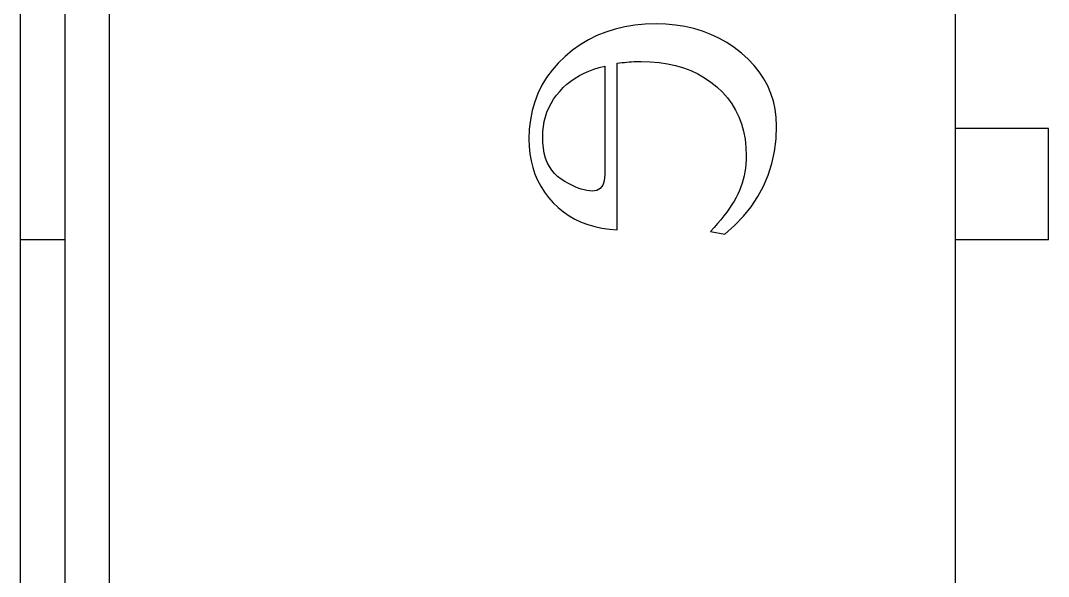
# Model space of a CAD drawing. Header units: millimetres. Extents: x -105 to 105, y -148 to 148.
# Drawn here: x -12.57 to -7.951, y 41.945 to 44.442 of the extents above; entities that cross this region are included whole.
import ezdxf

# ---------------------------------------------------------------- set-up
doc = ezdxf.new("R2010")
doc.units = ezdxf.units.MM
doc.layers.get('0').update_dxf_attribs({"lineweight": 18})

msp = doc.modelspace()

# ---------------------------------------------------------------- linework, layer by layer
at = {"color": 7, "lineweight": 30, "ltscale": 0.365}
for p, q in [((-12.3698, 39.6572), (-12.3698, 54.2572)), ((-12.1698, 39.6572), (-12.1698, 54.2572))]:
    msp.add_line(p, q, dxfattribs=at)
at = {"color": 7, "lineweight": 30, "ltscale": 0.36}
msp.add_line((-12.5698, 39.7572), (-12.5698, 54.1572), dxfattribs=at)
at = {"color": 7, "lineweight": 30, "ltscale": 0.3}
msp.add_line((-8.3698, 52.9572), (-8.3698, 40.9572), dxfattribs=at)
at = {"color": 7, "lineweight": 30, "ltscale": 0.001094}
msp.add_line((-9.8978, 44.4039), (-9.9395, 44.3908), dxfattribs=at)
at = {"color": 7, "lineweight": 30, "ltscale": 0.001115}
msp.add_line((-9.8544, 44.4142), (-9.8978, 44.4039), dxfattribs=at)
at = {"color": 7, "lineweight": 30, "ltscale": 0.001143}
msp.add_line((-9.8092, 44.4215), (-9.8544, 44.4142), dxfattribs=at)
at = {"color": 7, "lineweight": 30, "ltscale": 0.001175}
msp.add_line((-9.7624, 44.4259), (-9.8092, 44.4215), dxfattribs=at)
at = {"color": 7, "lineweight": 30, "ltscale": 0.001213}
msp.add_line((-9.7139, 44.4273), (-9.7624, 44.4259), dxfattribs=at)
at = {"color": 7, "lineweight": 30, "ltscale": 0.00111}
msp.add_line((-9.6696, 44.426), (-9.7139, 44.4273), dxfattribs=at)
at = {"color": 7, "lineweight": 30, "ltscale": 0.001081}
msp.add_line((-9.6265, 44.4221), (-9.6696, 44.426), dxfattribs=at)
at = {"color": 7, "lineweight": 30, "ltscale": 0.001055}
msp.add_line((-9.5848, 44.4155), (-9.6265, 44.4221), dxfattribs=at)
at = {"color": 7, "lineweight": 30, "ltscale": 0.001035}
msp.add_line((-9.5444, 44.4063), (-9.5848, 44.4155), dxfattribs=at)
at = {"color": 7, "lineweight": 30, "ltscale": 0.001019}
msp.add_line((-9.5054, 44.3945), (-9.5444, 44.4063), dxfattribs=at)
at = {"color": 7, "lineweight": 30, "ltscale": 0.001009}
for p, q in [((-9.4677, 44.38), (-9.5054, 44.3945)), ((-9.3004, 44.269), (-9.3304, 44.2959))]:
    msp.add_line(p, q, dxfattribs=at)
at = {"color": 7, "lineweight": 30, "ltscale": 0.001068}
msp.add_line((-10.0179, 44.3557), (-10.0546, 44.3338), dxfattribs=at)
at = {"color": 7, "lineweight": 30, "ltscale": 0.00107}
msp.add_line((-9.9796, 44.3747), (-10.0179, 44.3557), dxfattribs=at)
at = {"color": 7, "lineweight": 30, "ltscale": 0.001079}
msp.add_line((-9.9395, 44.3908), (-9.9796, 44.3747), dxfattribs=at)
at = {"color": 7, "lineweight": 30, "ltscale": 0.001004}
for p, q in [((-9.4314, 44.3629), (-9.4677, 44.38)), ((-9.3964, 44.3432), (-9.4314, 44.3629))]:
    msp.add_line(p, q, dxfattribs=at)
at = {"color": 7, "lineweight": 30, "ltscale": 0.001084}
msp.add_line((-10.0896, 44.3089), (-10.1229, 44.2812), dxfattribs=at)
at = {"color": 7, "lineweight": 30, "ltscale": 0.001072}
msp.add_line((-10.0546, 44.3338), (-10.0896, 44.3089), dxfattribs=at)
at = {"color": 7, "lineweight": 30, "ltscale": 0.00101}
msp.add_line((-9.3628, 44.3209), (-9.3964, 44.3432), dxfattribs=at)
at = {"color": 7, "lineweight": 30, "ltscale": 0.001021}
msp.add_line((-9.3304, 44.2959), (-9.3628, 44.3209), dxfattribs=at)
at = {"color": 7, "lineweight": 30, "ltscale": 0.001076}
msp.add_line((-10.1229, 44.2812), (-10.1537, 44.2511), dxfattribs=at)
at = {"color": 7, "lineweight": 30, "ltscale": 0.000269984}
msp.add_line((-9.8775, 44.2519), (-9.8668, 44.2532), dxfattribs=at)
at = {"color": 7, "lineweight": 30, "ltscale": 0.000270219}
msp.add_line((-9.8668, 44.2532), (-9.856, 44.2544), dxfattribs=at)
at = {"color": 7, "lineweight": 30, "ltscale": 0.000269064}
msp.add_line((-9.856, 44.2544), (-9.8453, 44.2555), dxfattribs=at)
at = {"color": 7, "lineweight": 30, "ltscale": 0.000269465}
msp.add_line((-9.8453, 44.2555), (-9.8346, 44.2564), dxfattribs=at)
at = {"color": 7, "lineweight": 30, "ltscale": 0.000268417}
msp.add_line((-9.8346, 44.2564), (-9.8239, 44.2571), dxfattribs=at)
at = {"color": 7, "lineweight": 30, "ltscale": 0.000268915}
msp.add_line((-9.8239, 44.2571), (-9.8131, 44.2576), dxfattribs=at)
at = {"color": 7, "lineweight": 30, "ltscale": 0.000267982}
msp.add_line((-9.8131, 44.2576), (-9.8024, 44.2581), dxfattribs=at)
at = {"color": 7, "lineweight": 30, "ltscale": 0.00026862}
msp.add_line((-9.8024, 44.2581), (-9.7917, 44.2583), dxfattribs=at)
at = {"color": 7, "lineweight": 30, "ltscale": 0.0002678}
msp.add_line((-9.7917, 44.2583), (-9.781, 44.2584), dxfattribs=at)
at = {"color": 7, "lineweight": 30, "ltscale": 0.001027}
msp.add_line((-9.781, 44.2584), (-9.7399, 44.2572), dxfattribs=at)
at = {"color": 7, "lineweight": 30, "ltscale": 0.000991695}
msp.add_line((-9.7399, 44.2572), (-9.7004, 44.2538), dxfattribs=at)
at = {"color": 7, "lineweight": 30, "ltscale": 0.000958977}
msp.add_line((-9.7004, 44.2538), (-9.6625, 44.2481), dxfattribs=at)
at = {"color": 7, "lineweight": 30, "ltscale": 0.00097484}
msp.add_line((-9.2735, 44.2408), (-9.3004, 44.269), dxfattribs=at)
at = {"color": 7, "lineweight": 30, "ltscale": 0.001029}
msp.add_line((-10.1813, 44.2195), (-10.2056, 44.1864), dxfattribs=at)
at = {"color": 7, "lineweight": 30, "ltscale": 0.001049}
msp.add_line((-10.1537, 44.2511), (-10.1813, 44.2195), dxfattribs=at)
at = {"color": 7, "lineweight": 30, "ltscale": 0.000592773}
msp.add_line((-10.0374, 44.206), (-10.0157, 44.2155), dxfattribs=at)
at = {"color": 7, "lineweight": 30, "ltscale": 0.000605219}
msp.add_line((-10.0157, 44.2155), (-9.993, 44.2238), dxfattribs=at)
at = {"color": 7, "lineweight": 30, "ltscale": 0.000619048}
msp.add_line((-9.993, 44.2238), (-9.9693, 44.231), dxfattribs=at)
at = {"color": 7, "lineweight": 30, "ltscale": 0.000635637}
msp.add_line((-9.9693, 44.231), (-9.9445, 44.2369), dxfattribs=at)
at = {"color": 7, "lineweight": 30, "ltscale": 0.012202}
msp.add_line((-9.9445, 44.2369), (-9.9445, 43.7488), dxfattribs=at)
at = {"color": 7, "lineweight": 30, "ltscale": 0.00027125}
msp.add_line((-9.8882, 44.2503), (-9.8775, 44.2519), dxfattribs=at)
at = {"color": 7, "lineweight": 30, "ltscale": 0.018705}
msp.add_line((-9.8882, 43.5021), (-9.8882, 44.2503), dxfattribs=at)
at = {"color": 7, "lineweight": 30, "ltscale": 0.000931796}
msp.add_line((-9.6625, 44.2481), (-9.6261, 44.2401), dxfattribs=at)
at = {"color": 7, "lineweight": 30, "ltscale": 0.000907528}
msp.add_line((-9.6261, 44.2401), (-9.5912, 44.2299), dxfattribs=at)
at = {"color": 7, "lineweight": 30, "ltscale": 0.000889337}
msp.add_line((-9.5912, 44.2299), (-9.5579, 44.2174), dxfattribs=at)
at = {"color": 7, "lineweight": 30, "ltscale": 0.000875047}
msp.add_line((-9.5579, 44.2174), (-9.5262, 44.2025), dxfattribs=at)
at = {"color": 7, "lineweight": 30, "ltscale": 0.000946122}
msp.add_line((-9.2498, 44.2113), (-9.2735, 44.2408), dxfattribs=at)
at = {"color": 7, "lineweight": 30, "ltscale": 0.000925598}
msp.add_line((-9.2292, 44.1805), (-9.2498, 44.2113), dxfattribs=at)
at = {"color": 7, "lineweight": 30, "ltscale": 0.001017}
msp.add_line((-10.2056, 44.1864), (-10.2267, 44.1516), dxfattribs=at)
at = {"color": 7, "lineweight": 30, "ltscale": 0.000568827}
msp.add_line((-10.1145, 44.1562), (-10.0967, 44.1705), dxfattribs=at)
at = {"color": 7, "lineweight": 30, "ltscale": 0.000571214}
msp.add_line((-10.0967, 44.1705), (-10.0779, 44.1835), dxfattribs=at)
at = {"color": 7, "lineweight": 30, "ltscale": 0.000575775}
msp.add_line((-10.0779, 44.1835), (-10.0582, 44.1954), dxfattribs=at)
at = {"color": 7, "lineweight": 30, "ltscale": 0.000583399}
msp.add_line((-10.0582, 44.1954), (-10.0374, 44.206), dxfattribs=at)
at = {"color": 7, "lineweight": 30, "ltscale": 0.000867111}
msp.add_line((-9.5262, 44.2025), (-9.4961, 44.1854), dxfattribs=at)
at = {"color": 7, "lineweight": 30, "ltscale": 0.000864202}
msp.add_line((-9.4961, 44.1854), (-9.4674, 44.1661), dxfattribs=at)
at = {"color": 7, "lineweight": 30, "ltscale": 0.00086611}
msp.add_line((-9.4674, 44.1661), (-9.4404, 44.1444), dxfattribs=at)
at = {"color": 7, "lineweight": 30, "ltscale": 0.000912715}
msp.add_line((-9.2118, 44.1484), (-9.2292, 44.1805), dxfattribs=at)
at = {"color": 7, "lineweight": 30, "ltscale": 0.001016}
msp.add_line((-10.2446, 44.1152), (-10.2592, 44.0773), dxfattribs=at)
at = {"color": 7, "lineweight": 30, "ltscale": 0.001012}
msp.add_line((-10.2267, 44.1516), (-10.2446, 44.1152), dxfattribs=at)
at = {"color": 7, "lineweight": 30, "ltscale": 0.000568328}
msp.add_line((-10.1616, 44.1068), (-10.147, 44.1243), dxfattribs=at)
at = {"color": 7, "lineweight": 30, "ltscale": 0.000572159}
msp.add_line((-10.147, 44.1243), (-10.1313, 44.1409), dxfattribs=at)
at = {"color": 7, "lineweight": 30, "ltscale": 0.000569153}
msp.add_line((-10.1313, 44.1409), (-10.1145, 44.1562), dxfattribs=at)
at = {"color": 7, "lineweight": 30, "ltscale": 0.000859049}
msp.add_line((-9.4404, 44.1444), (-9.4154, 44.1208), dxfattribs=at)
at = {"color": 7, "lineweight": 30, "ltscale": 0.000842752}
msp.add_line((-9.4154, 44.1208), (-9.3931, 44.0955), dxfattribs=at)
at = {"color": 7, "lineweight": 30, "ltscale": 0.000906696}
msp.add_line((-9.1975, 44.1151), (-9.2118, 44.1484), dxfattribs=at)
at = {"color": 7, "lineweight": 30, "ltscale": 0.000909327}
msp.add_line((-9.1865, 44.0804), (-9.1975, 44.1151), dxfattribs=at)
at = {"color": 7, "lineweight": 30, "ltscale": 0.001028}
msp.add_line((-10.2592, 44.0773), (-10.2705, 44.0378), dxfattribs=at)
at = {"color": 7, "lineweight": 30, "ltscale": 0.00054543}
msp.add_line((-10.1959, 44.0505), (-10.186, 44.0699), dxfattribs=at)
at = {"color": 7, "lineweight": 30, "ltscale": 0.000549718}
msp.add_line((-10.186, 44.0699), (-10.1746, 44.0887), dxfattribs=at)
at = {"color": 7, "lineweight": 30, "ltscale": 0.000557683}
msp.add_line((-10.1746, 44.0887), (-10.1616, 44.1068), dxfattribs=at)
at = {"color": 7, "lineweight": 30, "ltscale": 0.000833484}
msp.add_line((-9.3931, 44.0955), (-9.3734, 44.0687), dxfattribs=at)
at = {"color": 7, "lineweight": 30, "ltscale": 0.000831181}
msp.add_line((-9.3734, 44.0687), (-9.3563, 44.0401), dxfattribs=at)
at = {"color": 7, "lineweight": 30, "ltscale": 0.00091965}
msp.add_line((-9.1786, 44.0445), (-9.1865, 44.0804), dxfattribs=at)
at = {"color": 7, "lineweight": 30, "ltscale": 0.001047}
msp.add_line((-10.2705, 44.0378), (-10.2787, 43.9967), dxfattribs=at)
at = {"color": 7, "lineweight": 30, "ltscale": 0.000545615}
msp.add_line((-10.2112, 44.0097), (-10.2043, 44.0304), dxfattribs=at)
at = {"color": 7, "lineweight": 30, "ltscale": 0.00054339}
msp.add_line((-10.2043, 44.0304), (-10.1959, 44.0505), dxfattribs=at)
at = {"color": 7, "lineweight": 30, "ltscale": 0.000836044}
msp.add_line((-9.3563, 44.0401), (-9.3418, 44.01), dxfattribs=at)
at = {"color": 7, "lineweight": 30, "ltscale": 0.000938175}
msp.add_line((-9.1738, 44.0073), (-9.1786, 44.0445), dxfattribs=at)
at = {"color": 7, "lineweight": 30, "ltscale": 0.001074}
msp.add_line((-10.2787, 43.9967), (-10.2835, 43.954), dxfattribs=at)
at = {"color": 7, "lineweight": 30, "ltscale": 0.000557909}
msp.add_line((-10.2204, 43.9664), (-10.2166, 43.9884), dxfattribs=at)
at = {"color": 7, "lineweight": 30, "ltscale": 0.000550124}
msp.add_line((-10.2166, 43.9884), (-10.2112, 44.0097), dxfattribs=at)
at = {"color": 7, "lineweight": 30, "ltscale": 0.000848042}
msp.add_line((-9.3418, 44.01), (-9.33, 43.9782), dxfattribs=at)
at = {"color": 7, "lineweight": 30, "ltscale": 0.000866793}
msp.add_line((-9.33, 43.9782), (-9.3208, 43.9448), dxfattribs=at)
at = {"color": 7, "lineweight": 30, "ltscale": 0.000963837}
msp.add_line((-9.1722, 43.9687), (-9.1738, 44.0073), dxfattribs=at)
at = {"color": 7, "lineweight": 30, "ltscale": 0.001107}
msp.add_line((-10.2835, 43.954), (-10.2852, 43.9097), dxfattribs=at)
at = {"color": 7, "lineweight": 30, "ltscale": 0.000582245}
msp.add_line((-10.2234, 43.9205), (-10.2227, 43.9438), dxfattribs=at)
at = {"color": 7, "lineweight": 30, "ltscale": 0.000568796}
msp.add_line((-10.2227, 43.9438), (-10.2204, 43.9664), dxfattribs=at)
at = {"color": 7, "lineweight": 30, "ltscale": 0.00089202}
msp.add_line((-9.3208, 43.9448), (-9.3142, 43.9097), dxfattribs=at)
at = {"color": 7, "lineweight": 30, "ltscale": 0.001462}
msp.add_line((-9.1746, 43.9103), (-9.1722, 43.9687), dxfattribs=at)
at = {"color": 7, "lineweight": 30, "ltscale": 0.010481}
for p, q in [((-7.9506, 43.9572), (-8.3698, 43.9572)), ((-7.9506, 43.4572), (-8.3698, 43.4572))]:
    msp.add_line(p, q, dxfattribs=at)
at = {"color": 7, "lineweight": 30, "ltscale": 0.0125}
msp.add_line((-7.9506, 43.4572), (-7.9506, 43.9572), dxfattribs=at)
at = {"color": 7, "lineweight": 30, "ltscale": 0.000844258}
msp.add_line((-10.2852, 43.9097), (-10.2841, 43.876), dxfattribs=at)
at = {"color": 7, "lineweight": 30, "ltscale": 0.000663505}
msp.add_line((-10.2226, 43.8939), (-10.2234, 43.9205), dxfattribs=at)
at = {"color": 7, "lineweight": 30, "ltscale": 0.000624555}
msp.add_line((-10.2201, 43.8691), (-10.2226, 43.8939), dxfattribs=at)
at = {"color": 7, "lineweight": 30, "ltscale": 0.000922509}
msp.add_line((-9.3142, 43.9097), (-9.3103, 43.873), dxfattribs=at)
at = {"color": 7, "lineweight": 30, "ltscale": 0.001417}
msp.add_line((-9.1815, 43.8541), (-9.1746, 43.9103), dxfattribs=at)
at = {"color": 7, "lineweight": 30, "ltscale": 0.000818898}
msp.add_line((-10.2841, 43.876), (-10.2808, 43.8434), dxfattribs=at)
at = {"color": 7, "lineweight": 30, "ltscale": 0.000797852}
msp.add_line((-10.2808, 43.8434), (-10.2754, 43.812), dxfattribs=at)
at = {"color": 7, "lineweight": 30, "ltscale": 0.000589045}
msp.add_line((-10.216, 43.8459), (-10.2201, 43.8691), dxfattribs=at)
at = {"color": 7, "lineweight": 30, "ltscale": 0.000557616}
msp.add_line((-10.2102, 43.8244), (-10.216, 43.8459), dxfattribs=at)
at = {"color": 7, "lineweight": 30, "ltscale": 0.000959004}
msp.add_line((-9.3103, 43.873), (-9.309, 43.8347), dxfattribs=at)
at = {"color": 7, "lineweight": 30, "ltscale": 0.001382}
msp.add_line((-9.1932, 43.8), (-9.1815, 43.8541), dxfattribs=at)
at = {"color": 7, "lineweight": 30, "ltscale": 0.000780684}
msp.add_line((-10.2754, 43.812), (-10.2678, 43.7817), dxfattribs=at)
at = {"color": 7, "lineweight": 30, "ltscale": 0.00053113}
msp.add_line((-10.2027, 43.8045), (-10.2102, 43.8244), dxfattribs=at)
at = {"color": 7, "lineweight": 30, "ltscale": 0.000509066}
msp.add_line((-10.1935, 43.7863), (-10.2027, 43.8045), dxfattribs=at)
at = {"color": 7, "lineweight": 30, "ltscale": 0.000451664}
msp.add_line((-9.3105, 43.7978), (-9.3124, 43.7798), dxfattribs=at)
at = {"color": 7, "lineweight": 30, "ltscale": 0.000458062}
msp.add_line((-9.3094, 43.816), (-9.3105, 43.7978), dxfattribs=at)
at = {"color": 7, "lineweight": 30, "ltscale": 0.000465483}
msp.add_line((-9.309, 43.8347), (-9.3094, 43.816), dxfattribs=at)
at = {"color": 7, "lineweight": 30, "ltscale": 0.001359}
msp.add_line((-9.2095, 43.7482), (-9.1932, 43.8), dxfattribs=at)
at = {"color": 7, "lineweight": 30, "ltscale": 0.000768242}
msp.add_line((-10.2678, 43.7817), (-10.258, 43.7525), dxfattribs=at)
at = {"color": 7, "lineweight": 30, "ltscale": 0.000760859}
msp.add_line((-10.258, 43.7525), (-10.246, 43.7245), dxfattribs=at)
at = {"color": 7, "lineweight": 30, "ltscale": 0.000494059}
msp.add_line((-10.1827, 43.7697), (-10.1935, 43.7863), dxfattribs=at)
at = {"color": 7, "lineweight": 30, "ltscale": 0.00048564}
msp.add_line((-10.1703, 43.7548), (-10.1827, 43.7697), dxfattribs=at)
at = {"color": 7, "lineweight": 30, "ltscale": 0.000483645}
msp.add_line((-10.1561, 43.7416), (-10.1703, 43.7548), dxfattribs=at)
at = {"color": 7, "lineweight": 30, "ltscale": 0.000344391}
msp.add_line((-9.9445, 43.7488), (-9.9451, 43.7351), dxfattribs=at)
at = {"color": 7, "lineweight": 30, "ltscale": 0.000437441}
msp.add_line((-9.3184, 43.7448), (-9.3225, 43.7278), dxfattribs=at)
at = {"color": 7, "lineweight": 30, "ltscale": 0.000441214}
msp.add_line((-9.315, 43.7621), (-9.3184, 43.7448), dxfattribs=at)
at = {"color": 7, "lineweight": 30, "ltscale": 0.000446022}
msp.add_line((-9.3124, 43.7798), (-9.315, 43.7621), dxfattribs=at)
at = {"color": 7, "lineweight": 30, "ltscale": 0.001347}
msp.add_line((-9.2305, 43.6986), (-9.2095, 43.7482), dxfattribs=at)
at = {"color": 7, "lineweight": 30, "ltscale": 0.000757782}
msp.add_line((-10.246, 43.7245), (-10.2319, 43.6977), dxfattribs=at)
at = {"color": 7, "lineweight": 30, "ltscale": 0.000489689}
msp.add_line((-10.1403, 43.7301), (-10.1561, 43.7416), dxfattribs=at)
at = {"color": 7, "lineweight": 30, "ltscale": 0.000481732}
msp.add_line((-10.124, 43.7199), (-10.1403, 43.7301), dxfattribs=at)
at = {"color": 7, "lineweight": 30, "ltscale": 0.000456315}
msp.add_line((-10.1081, 43.7108), (-10.124, 43.7199), dxfattribs=at)
at = {"color": 7, "lineweight": 30, "ltscale": 0.000431876}
msp.add_line((-10.0929, 43.7027), (-10.1081, 43.7108), dxfattribs=at)
at = {"color": 7, "lineweight": 30, "ltscale": 0.000407656}
msp.add_line((-10.0781, 43.6957), (-10.0929, 43.7027), dxfattribs=at)
at = {"color": 7, "lineweight": 30, "ltscale": 0.000236151}
msp.add_line((-9.9536, 43.7025), (-9.9586, 43.6945), dxfattribs=at)
at = {"color": 7, "lineweight": 30, "ltscale": 0.000255235}
msp.add_line((-9.9496, 43.7119), (-9.9536, 43.7025), dxfattribs=at)
at = {"color": 7, "lineweight": 30, "ltscale": 0.000280529}
msp.add_line((-9.9468, 43.7228), (-9.9496, 43.7119), dxfattribs=at)
at = {"color": 7, "lineweight": 30, "ltscale": 0.000310504}
msp.add_line((-9.9451, 43.7351), (-9.9468, 43.7228), dxfattribs=at)
at = {"color": 7, "lineweight": 30, "ltscale": 0.00043236}
msp.add_line((-9.3274, 43.7111), (-9.333, 43.6948), dxfattribs=at)
at = {"color": 7, "lineweight": 30, "ltscale": 0.000434448}
msp.add_line((-9.3225, 43.7278), (-9.3274, 43.7111), dxfattribs=at)
at = {"color": 7, "lineweight": 30, "ltscale": 0.001348}
msp.add_line((-9.2562, 43.6511), (-9.2305, 43.6986), dxfattribs=at)
at = {"color": 7, "lineweight": 30, "ltscale": 0.00076021}
msp.add_line((-10.2319, 43.6977), (-10.2156, 43.672), dxfattribs=at)
at = {"color": 7, "lineweight": 30, "ltscale": 0.000767518}
msp.add_line((-10.2156, 43.672), (-10.1972, 43.6475), dxfattribs=at)
at = {"color": 7, "lineweight": 30, "ltscale": 0.000384889}
msp.add_line((-10.0639, 43.6898), (-10.0781, 43.6957), dxfattribs=at)
at = {"color": 7, "lineweight": 30, "ltscale": 0.000362494}
msp.add_line((-10.0502, 43.685), (-10.0639, 43.6898), dxfattribs=at)
at = {"color": 7, "lineweight": 30, "ltscale": 0.000341955}
msp.add_line((-10.0371, 43.6813), (-10.0502, 43.685), dxfattribs=at)
at = {"color": 7, "lineweight": 30, "ltscale": 0.000322167}
msp.add_line((-10.0245, 43.6786), (-10.0371, 43.6813), dxfattribs=at)
at = {"color": 7, "lineweight": 30, "ltscale": 0.000304036}
msp.add_line((-10.0124, 43.677), (-10.0245, 43.6786), dxfattribs=at)
at = {"color": 7, "lineweight": 30, "ltscale": 0.0002887}
msp.add_line((-10.0009, 43.6764), (-10.0124, 43.677), dxfattribs=at)
at = {"color": 7, "lineweight": 30, "ltscale": 0.000268404}
msp.add_line((-9.9902, 43.6772), (-10.0009, 43.6764), dxfattribs=at)
at = {"color": 7, "lineweight": 30, "ltscale": 0.000245653}
msp.add_line((-9.9806, 43.6793), (-9.9902, 43.6772), dxfattribs=at)
at = {"color": 7, "lineweight": 30, "ltscale": 0.000229235}
msp.add_line((-9.9722, 43.683), (-9.9806, 43.6793), dxfattribs=at)
at = {"color": 7, "lineweight": 30, "ltscale": 0.000222637}
msp.add_line((-9.9648, 43.688), (-9.9722, 43.683), dxfattribs=at)
at = {"color": 7, "lineweight": 30, "ltscale": 0.000224626}
msp.add_line((-9.9586, 43.6945), (-9.9648, 43.688), dxfattribs=at)
at = {"color": 7, "lineweight": 30, "ltscale": 0.000440157}
msp.add_line((-9.3465, 43.663), (-9.3545, 43.6473), dxfattribs=at)
at = {"color": 7, "lineweight": 30, "ltscale": 0.000431571}
msp.add_line((-9.3394, 43.6787), (-9.3465, 43.663), dxfattribs=at)
at = {"color": 7, "lineweight": 30, "ltscale": 0.000431647}
msp.add_line((-9.333, 43.6948), (-9.3394, 43.6787), dxfattribs=at)
at = {"color": 7, "lineweight": 30, "ltscale": 0.0007793}
msp.add_line((-10.1972, 43.6475), (-10.1765, 43.6241), dxfattribs=at)
at = {"color": 7, "lineweight": 30, "ltscale": 0.000781406}
msp.add_line((-10.1765, 43.6241), (-10.1541, 43.6024), dxfattribs=at)
at = {"color": 7, "lineweight": 30, "ltscale": 0.000493779}
msp.add_line((-9.3734, 43.6152), (-9.3843, 43.5987), dxfattribs=at)
at = {"color": 7, "lineweight": 30, "ltscale": 0.000475304}
msp.add_line((-9.3635, 43.6314), (-9.3734, 43.6152), dxfattribs=at)
at = {"color": 7, "lineweight": 30, "ltscale": 0.000457575}
msp.add_line((-9.3545, 43.6473), (-9.3635, 43.6314), dxfattribs=at)
at = {"color": 7, "lineweight": 30, "ltscale": 0.001387}
msp.add_line((-9.3215, 43.5628), (-9.2865, 43.6059), dxfattribs=at)
at = {"color": 7, "lineweight": 30, "ltscale": 0.001362}
msp.add_line((-9.2865, 43.6059), (-9.2562, 43.6511), dxfattribs=at)
at = {"color": 7, "lineweight": 30, "ltscale": 0.000771697}
msp.add_line((-10.1541, 43.6024), (-10.1302, 43.5828), dxfattribs=at)
at = {"color": 7, "lineweight": 30, "ltscale": 0.000768446}
msp.add_line((-10.1302, 43.5828), (-10.105, 43.5653), dxfattribs=at)
at = {"color": 7, "lineweight": 30, "ltscale": 0.000770395}
msp.add_line((-10.105, 43.5653), (-10.0783, 43.5499), dxfattribs=at)
at = {"color": 7, "lineweight": 30, "ltscale": 0.00055322}
msp.add_line((-9.409, 43.5649), (-9.4228, 43.5476), dxfattribs=at)
at = {"color": 7, "lineweight": 30, "ltscale": 0.000532838}
msp.add_line((-9.3961, 43.5819), (-9.409, 43.5649), dxfattribs=at)
at = {"color": 7, "lineweight": 30, "ltscale": 0.000513497}
msp.add_line((-9.3843, 43.5987), (-9.3961, 43.5819), dxfattribs=at)
at = {"color": 7, "lineweight": 30, "ltscale": 0.001424}
msp.add_line((-9.3612, 43.522), (-9.3215, 43.5628), dxfattribs=at)
at = {"color": 7, "lineweight": 30, "ltscale": 0.000777546}
msp.add_line((-10.0783, 43.5499), (-10.0501, 43.5367), dxfattribs=at)
at = {"color": 7, "lineweight": 30, "ltscale": 0.000789417}
msp.add_line((-10.0501, 43.5367), (-10.0206, 43.5255), dxfattribs=at)
at = {"color": 7, "lineweight": 30, "ltscale": 0.000805801}
msp.add_line((-10.0206, 43.5255), (-9.9896, 43.5165), dxfattribs=at)
at = {"color": 7, "lineweight": 30, "ltscale": 0.000827679}
msp.add_line((-9.9896, 43.5165), (-9.9573, 43.5096), dxfattribs=at)
at = {"color": 7, "lineweight": 30, "ltscale": 0.000594199}
msp.add_line((-9.4375, 43.53), (-9.4532, 43.5122), dxfattribs=at)
at = {"color": 7, "lineweight": 30, "ltscale": 0.000573215}
msp.add_line((-9.4228, 43.5476), (-9.4375, 43.53), dxfattribs=at)
at = {"color": 7, "lineweight": 30, "ltscale": 0.00147}
msp.add_line((-9.4055, 43.4833), (-9.3612, 43.522), dxfattribs=at)
at = {"color": 7, "lineweight": 30, "ltscale": 0.000853754}
msp.add_line((-9.9573, 43.5096), (-9.9235, 43.5048), dxfattribs=at)
at = {"color": 7, "lineweight": 30, "ltscale": 0.000882974}
msp.add_line((-9.9235, 43.5048), (-9.8882, 43.5021), dxfattribs=at)
at = {"color": 7, "lineweight": 30, "ltscale": 0.000615131}
msp.add_line((-9.4532, 43.5122), (-9.4699, 43.4941), dxfattribs=at)
at = {"color": 7, "lineweight": 30, "ltscale": 0.001631}
msp.add_line((-9.4699, 43.4941), (-9.4055, 43.4833), dxfattribs=at)
at = {"color": 7, "lineweight": 30, "ltscale": 0.005}
msp.add_line((-12.3698, 43.4572), (-12.5698, 43.4572), dxfattribs=at)

doc.saveas('drawing.dxf')
